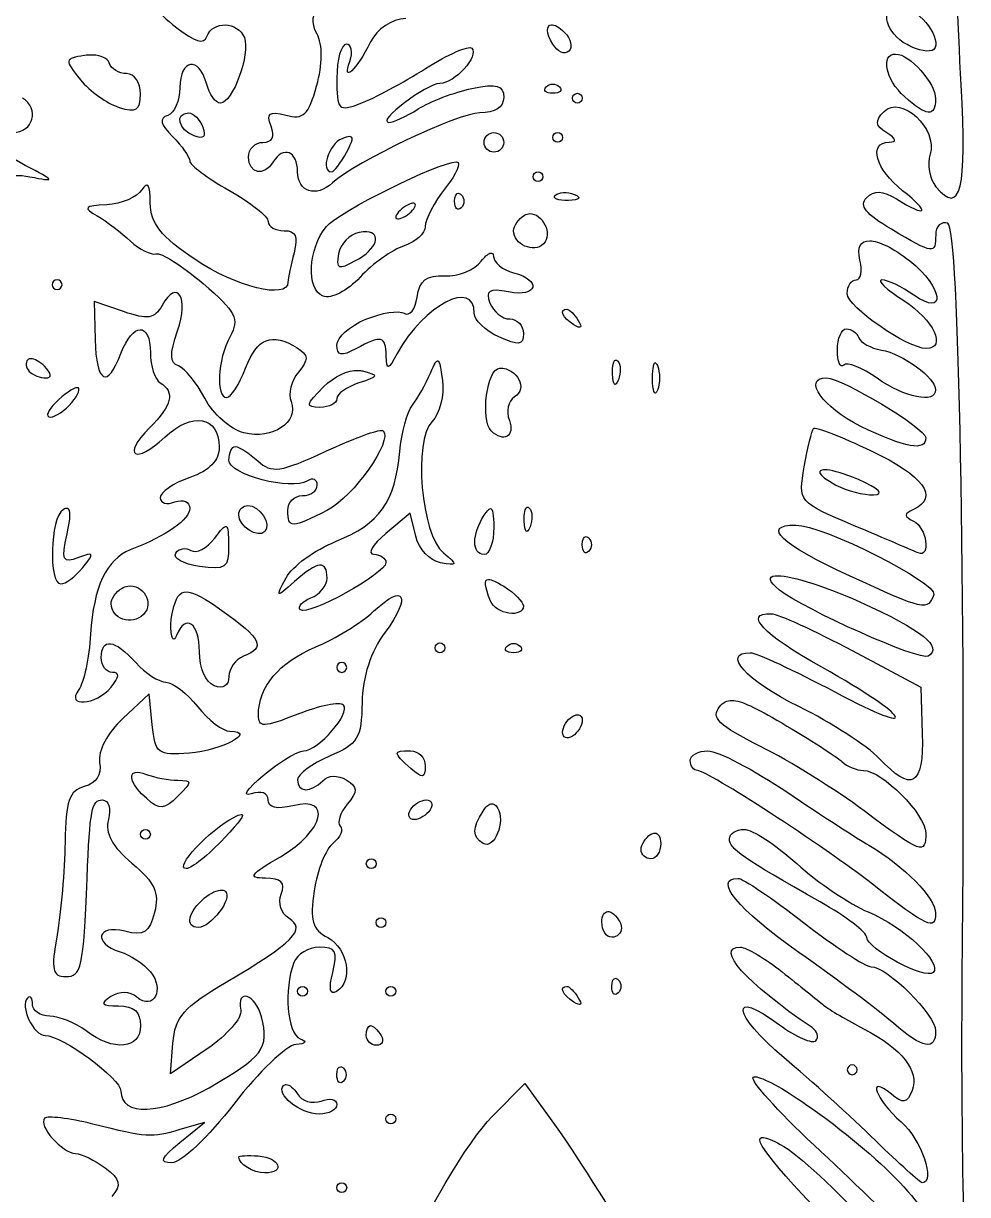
# Model space of a CAD drawing. Extents: x 3 to 91, y 4 to 114.
# Drawn here: x 75.3 to 89.7, y 19.33 to 37.19 of the extents above; entities that cross this region are included whole.
import ezdxf

# ---------------------------------------------------------------- set-up
doc = ezdxf.new("R2010")
doc.units = 0
doc.layers.add('Layer_1', color=7, linetype='CONTINUOUS')

msp = doc.modelspace()

# ---------------------------------------------------------------- linework, layer by layer
at = {"layer": 'Layer_1', "color": 7}
for points in [[(83.352533, 37.170658)], [(76.363813, 36.709706)], [(88.601827, 36.725208)], [(83.374755, 36.266839)], [(83.748892, 36.125763)], [(77.821606, 35.826556)], [(80.268484, 35.465337)], [(82.476619, 35.52735)], [(83.449685, 35.52735)], [(81.907143, 35.078796)], [(83.150479, 34.929452)], [(81.939185, 34.60234)], [(83.537019, 34.611643)], [(81.235866, 34.448344)], [(83.022323, 34.291248)], [(88.205984, 33.876805)], [(75.817594, 33.282524)], [(83.590245, 32.833457)], [(87.852, 32.534251)], [(75.414517, 32.07898)], [(81.624992, 32.045907)], [(84.328703, 32.057276)], [(84.941068, 32.016453)], [(80.410594, 31.901214)], [(82.565501, 31.935837)], [(76.12455, 31.637147)], [(87.546076, 31.786493)], [(87.350739, 31.015998)], [(87.555378, 30.382961)], [(78.726976, 29.840875)], [(82.422875, 29.793847)], [(82.982013, 29.812969)], [(78.396763, 29.51893)], [(87.078922, 29.541668)], [(83.884801, 29.36545)], [(86.765245, 28.768071)], [(76.897631, 28.612525)], [(82.394453, 28.713294)], [(77.801969, 28.522091)], [(86.704783, 28.189811)], [(81.653929, 27.745396)], [(82.776342, 27.736609)], [(80.15738, 27.446189)], [(86.10947, 26.868445)], [(83.769045, 26.648304)], [(81.204863, 26.0995)], [(85.739469, 26.0995)], [(77.007701, 25.770321)], [(81.446708, 25.351226)], [(82.430111, 25.289213)], [(77.164797, 24.902157)], [(84.929183, 24.845314)], [(86.292406, 24.902157)], [(80.606449, 24.453606)], [(86.200423, 24.154399)], [(78.332686, 23.975599)], [(84.214498, 23.647971)], [(80.755793, 23.55547)], [(86.234012, 23.106919)], [(79.558966, 22.50799)], [(80.905656, 22.50799)], [(83.590245, 22.50799)], [(84.33387, 22.630979)], [(80.597146, 21.909576)], [(80.143428, 21.283257)], [(87.939334, 21.310644)], [(86.462422, 21.130812)], [(79.311438, 21.011956)], [(80.905656, 20.561855)], [(86.589546, 20.204252)], [(78.67375, 19.926233)], [(80.15738, 19.514372)]]:
    msp.add_lwpolyline(points, close=True, dxfattribs=at)
for points in [[(76.363813, 36.709706), (76.363813, 36.709188)], [(80.538234, 34.012713), (80.538234, 34.013229), (80.538234, 34.013229)], [(82.415122, 33.686117), (82.415122, 33.686636), (82.415122, 33.686636)], [(76.829935, 32.7978), (76.381384, 32.953861), (76.39637, 32.369918)], [(80.410594, 31.901214), (80.410594, 31.900698)], [(80.75941, 30.986023), (80.75941, 30.986541), (80.75941, 30.986541)], [(78.536807, 30.739526), (78.536807, 30.739011)], [(75.976757, 29.794882), (75.976241, 29.794882), (75.976241, 29.794882)], [(81.28496, 29.37062), (81.201762, 29.722018), (80.829173, 29.411961)], [(87.939334, 27.628606), (88.986814, 27.072052), (89.008002, 26.360985)], [(77.269186, 26.495343), (77.223193, 26.967148), (76.820116, 26.593011)], [(81.204863, 26.0995), (81.205379, 26.0995)], [(77.007701, 25.770321), (77.007701, 25.769805)], [(78.62259, 25.129534), (78.62259, 25.13005), (78.62259, 25.13005)], [(86.234012, 23.106919), (86.234012, 23.105885)], [(83.590245, 22.50799), (83.590245, 22.507471)], [(78.102726, 21.553524), (77.544104, 21.17267), (77.582344, 21.644475)], [(82.451815, 20.524647), (82.949459, 21.024876), (83.401111, 20.402174)], [(77.688796, 20.126221), (78.062936, 20.43163), (77.688796, 20.323627)]]:
    msp.add_lwpolyline(points, dxfattribs=at)
for points in [[(89.601248, 36.257536), (89.551009, 37.132196), (89.50041, 38.57368), (89.48911, 39.460958)], [(77.499146, 37.540146), (77.272284, 37.453045), (77.289569, 37.401931), (77.640737, 37.1257)], [(79.780142, 37.030098), (79.682503, 37.2126), (79.702894, 37.344235), (79.846804, 37.463666)], [(88.774941, 36.867835), (88.449752, 37.041875), (88.369914, 37.408333), (88.594074, 37.450228)], [(88.708795, 37.447129), (88.991055, 37.391519), (89.321946, 36.935282), (89.181635, 36.794971)], [(78.102208, 36.991858), (78.183347, 37.235219), (78.576799, 37.223519), (78.6722, 36.974806)], [(81.136132, 37.265228), (80.914011, 37.255227), (80.700056, 37.113865), (80.597146, 36.909176)], [(83.374755, 36.874552), (83.266856, 37.049233), (83.275537, 37.16466), (83.352533, 37.170658)], [(83.352533, 37.170658), (83.398735, 37.174468), (83.469789, 37.139189), (83.55459, 37.054387)], [(77.640737, 37.1257), (77.916108, 36.909062), (78.060607, 36.86711), (78.102208, 36.991858)], [(78.6722, 36.974806), (78.766899, 36.728005), (78.493008, 35.976416), (78.308397, 35.976416)], [(79.77394, 36.237383), (79.865542, 36.569983), (79.868153, 36.865649), (79.780142, 37.030098)], [(83.55459, 37.054387), (83.650584, 36.958388), (83.679368, 36.829833), (83.618667, 36.769135)], [(80.227661, 36.874552), (80.14795, 36.874545), (80.08245, 36.640738), (80.08245, 36.354689)], [(80.597146, 36.909176), (80.379865, 36.477016), (80.154454, 36.267405), (80.278302, 36.612554)], [(80.278302, 36.612554), (80.330044, 36.756604), (80.307359, 36.874552), (80.227661, 36.874552)], [(81.436373, 36.505067), (81.777381, 36.720388), (82.093037, 36.859191), (82.138138, 36.814093)], [(82.138138, 36.814093), (82.256169, 36.696072), (81.87701, 36.276139), (81.652379, 36.276139)], [(83.618667, 36.769135), (83.557948, 36.708434), (83.448154, 36.755852), (83.374755, 36.874552)], [(89.181635, 36.794971), (89.129866, 36.743211), (88.946613, 36.776027), (88.774941, 36.867835)], [(76.235138, 36.70247), (75.9271, 36.652472), (75.924745, 36.637785), (76.173644, 36.332985)], [(76.363813, 36.709188), (76.322644, 36.711305), (76.279239, 36.709455), (76.235138, 36.70247)], [(76.610826, 36.590332), (76.588257, 36.658113), (76.487183, 36.703706), (76.363813, 36.709706)], [(78.094458, 36.275623), (77.984727, 36.695234), (77.688796, 36.649585), (77.688796, 36.213094)], [(88.736701, 36.075119), (88.447781, 36.336578), (88.367086, 36.725208), (88.601827, 36.725208)], [(88.601827, 36.725208), (88.815285, 36.725208), (89.211091, 36.280682), (89.211091, 36.041012)], [(76.877478, 36.426002), (76.760868, 36.426002), (76.640927, 36.49994), (76.610826, 36.590332)], [(80.449353, 35.973834), (80.651121, 36.050534), (81.095352, 36.289776), (81.436373, 36.505067)], [(76.173644, 36.332985), (76.316183, 36.158415), (76.580605, 35.968606), (76.761204, 35.911305)], [(77.089351, 36.11646), (77.089351, 36.286619), (76.994088, 36.426002), (76.877478, 36.426002)], [(78.308397, 35.976416), (78.233647, 35.976416), (78.137556, 36.110994), (78.094458, 36.275623)], [(80.08245, 36.354689), (80.08245, 35.864529), (80.103617, 35.842373), (80.449353, 35.973834)], [(81.652379, 36.276139), (81.447359, 36.276139), (80.679395, 35.690378), (80.873615, 35.682377)], [(82.140204, 36.198627), (82.526454, 36.279116), (82.626479, 36.250903), (82.626479, 36.063234)], [(83.275018, 36.226014), (83.302418, 36.253414), (83.338555, 36.266839), (83.374755, 36.266839)], [(83.374755, 36.266839), (83.410855, 36.266839), (83.44709, 36.253425), (83.47449, 36.226014)], [(89.216777, 34.699492), (89.590045, 34.249772), (89.692648, 34.665276), (89.601248, 36.257536)], [(76.761204, 35.911305), (77.026946, 35.827004), (77.089351, 35.86608), (77.089351, 36.11646)], [(77.688796, 36.213094), (77.688796, 36.014186), (77.605429, 35.823966), (77.503278, 35.789864)], [(79.306268, 35.791414), (79.574648, 35.721215), (79.651732, 35.795119), (79.77394, 36.237383)], [(81.322684, 35.887016), (81.504985, 36.002406), (81.872705, 36.142826), (82.140204, 36.198627)], [(83.374755, 36.126279), (83.265054, 36.126279), (83.22012, 36.171115), (83.275018, 36.226014)], [(83.47449, 36.226014), (83.52942, 36.171213), (83.484518, 36.126279), (83.374755, 36.126279)], [(83.673962, 36.051349), (83.673962, 36.092547), (83.707691, 36.125763), (83.748892, 36.125763)], [(83.748892, 36.125763), (83.789993, 36.125763), (83.823822, 36.092447), (83.823822, 36.051349)], [(88.424574, 35.847742), (88.684985, 36.108152), (89.2504, 35.58428), (89.127377, 35.196621)], [(89.211091, 36.041012), (89.211091, 35.760993), (89.072621, 35.77111), (88.736701, 36.075119)], [(75.143732, 35.527866), (75.454983, 35.527866), (75.55631, 35.889456), (75.29101, 36.053415)], [(82.626479, 36.063234), (82.626479, 35.912475), (82.494405, 35.827072), (82.261645, 35.827072)], [(83.748892, 35.976935), (83.707792, 35.976935), (83.673962, 36.010249), (83.673962, 36.051349)], [(83.823822, 36.051349), (83.823822, 36.010249), (83.790093, 35.976935), (83.748892, 35.976935)], [(77.503278, 35.789864), (77.36973, 35.745366), (77.390344, 35.654755), (77.577692, 35.467403)], [(77.904805, 35.47619), (77.668085, 35.56699), (77.606455, 35.826556), (77.821606, 35.826556)], [(77.821606, 35.826556), (77.895105, 35.826556), (77.992847, 35.729282), (78.038647, 35.610032)], [(79.079928, 35.626568), (79.004455, 35.823207), (79.05181, 35.857915), (79.306268, 35.791414)], [(82.261645, 35.827072), (81.933795, 35.827072), (80.37279, 35.085178), (80.015269, 34.759436)], [(80.873615, 35.682377), (80.938245, 35.679387), (81.140384, 35.771616), (81.322684, 35.887016)], [(88.4654, 35.524249), (88.28996, 35.635167), (88.281332, 35.704472), (88.424574, 35.847742)], [(78.038647, 35.610032), (78.094275, 35.465091), (78.049733, 35.42059), (77.904805, 35.47619)], [(78.955386, 35.378003), (79.098726, 35.378003), (79.142126, 35.464538), (79.079928, 35.626568)], [(75.3308, 35.027639), (74.779792, 35.317011), (74.700902, 35.527866), (75.143732, 35.527866)], [(77.577692, 35.467403), (77.721004, 35.324094), (77.838659, 35.156634), (77.838659, 35.095333)], [(78.73576, 35.153729), (78.73576, 35.277199), (78.834506, 35.378003), (78.955386, 35.378003)], [(80.160997, 35.433814), (79.958948, 35.356315), (79.824682, 34.929452), (80.00235, 34.929452)], [(80.268484, 35.465337), (80.243084, 35.462691), (80.207497, 35.451605), (80.160997, 35.433814)], [(80.230243, 35.225042), (80.327144, 35.406131), (80.344485, 35.473338), (80.268484, 35.465337)], [(82.327273, 35.377487), (82.327273, 35.459746), (82.394318, 35.52735), (82.476619, 35.52735)], [(82.476619, 35.228143), (82.394278, 35.228143), (82.327273, 35.295088), (82.327273, 35.377487)], [(82.476619, 35.52735), (82.558979, 35.52735), (82.626479, 35.459788), (82.626479, 35.377487)], [(82.626479, 35.377487), (82.626479, 35.295138), (82.558918, 35.228143), (82.476619, 35.228143)], [(83.374755, 35.452936), (83.374755, 35.494134), (83.408485, 35.52735), (83.449685, 35.52735)], [(83.449685, 35.378522), (83.408585, 35.378522), (83.374755, 35.411835), (83.374755, 35.452936)], [(83.449685, 35.52735), (83.490786, 35.52735), (83.524615, 35.494036), (83.524615, 35.452936)], [(83.524615, 35.452936), (83.524615, 35.411735), (83.490886, 35.378522), (83.449685, 35.378522)], [(88.708795, 34.641099), (88.296217, 34.965639), (88.181015, 35.377103), (88.501573, 35.381104)], [(88.501573, 35.381104), (88.626422, 35.383221), (88.6144, 35.430049), (88.4654, 35.524249)], [(79.484036, 34.928936), (79.484036, 35.244566), (79.266308, 35.331878), (79.1099, 35.078796)], [(80.00235, 34.929452), (80.040601, 34.929452), (80.143145, 35.062273), (80.230243, 35.225042)], [(89.127377, 35.196621), (89.078265, 35.04186), (89.118381, 34.818102), (89.216777, 34.699492)], [(75.403664, 34.854004), (75.801246, 34.77511), (75.798031, 34.782267), (75.3308, 35.027639)], [(77.838659, 35.095333), (77.838659, 35.034034), (78.107833, 34.832334), (78.437072, 34.647301)], [(79.1099, 35.078796), (78.970118, 34.852588), (78.73576, 34.899618), (78.73576, 35.153729)], [(79.922253, 34.093327), (80.111872, 34.321797), (81.636633, 35.078796), (81.907143, 35.078796)], [(81.907143, 35.078796), (81.985484, 35.078796), (81.910451, 34.901377), (81.739713, 34.684506)], [(74.381505, 34.33414), (74.879546, 34.827201), (75.064675, 34.921205), (75.403664, 34.854004)], [(80.015269, 34.759436), (79.764579, 34.531056), (79.484036, 34.620435), (79.484036, 34.928936)], [(83.075549, 34.854522), (83.075549, 34.895721), (83.109278, 34.929452), (83.150479, 34.929452)], [(83.150479, 34.779592), (83.109378, 34.779592), (83.075549, 34.813422), (83.075549, 34.854522)], [(83.150479, 34.929452), (83.191579, 34.929452), (83.224893, 34.895623), (83.224893, 34.854522)], [(83.224893, 34.854522), (83.224893, 34.813321), (83.19168, 34.779592), (83.150479, 34.779592)], [(77.107438, 34.652468), (77.037138, 34.541528), (76.79777, 34.440174), (76.57517, 34.427675)], [(77.237663, 34.452996), (77.235811, 34.732777), (77.196637, 34.793208), (77.107438, 34.652468)], [(78.437072, 34.647301), (78.766312, 34.462259), (79.035486, 34.247843), (79.035486, 34.170842)], [(81.739713, 34.684506), (81.569112, 34.467627), (81.429655, 34.202721), (81.429653, 34.095912)], [(88.158959, 34.534644), (88.276408, 34.652066), (88.403633, 34.646658), (88.615262, 34.51449)], [(81.878206, 34.479867), (81.878206, 34.562136), (81.903394, 34.607341), (81.939185, 34.60234)], [(81.977941, 34.380132), (81.92314, 34.325192), (81.878206, 34.370078), (81.878206, 34.479867)], [(81.939185, 34.60234), (81.95117, 34.600752), (81.964241, 34.593283), (81.977941, 34.579604)], [(81.977941, 34.579604), (82.032741, 34.524804), (82.032741, 34.435033), (81.977941, 34.380132)], [(83.611949, 34.492271), (83.45416, 34.485259), (83.365363, 34.521118), (83.415062, 34.570817)], [(83.415062, 34.570817), (83.439933, 34.595609), (83.485018, 34.609642), (83.537019, 34.611643)], [(83.537019, 34.611643), (83.58901, 34.613759), (83.648382, 34.604314), (83.702384, 34.582703)], [(83.702384, 34.582703), (83.821803, 34.534903), (83.786288, 34.499269), (83.611949, 34.492271)], [(88.537747, 34.051988), (88.147058, 34.282472), (88.041508, 34.417195), (88.158959, 34.534644)], [(88.615262, 34.51449), (89.082082, 34.222941), (89.140397, 34.301609), (88.708795, 34.641099)], [(76.57517, 34.427675), (76.22828, 34.408175), (76.20728, 34.383852), (76.429959, 34.255593)], [(77.920825, 33.592584), (77.398535, 33.945073), (77.239655, 34.145455), (77.237663, 34.452996)], [(81.12993, 34.404937), (81.047592, 34.354036), (80.980586, 34.278606), (80.980586, 34.237506)], [(81.235866, 34.448344), (81.208728, 34.445143), (81.171131, 34.430432), (81.12993, 34.404937)], [(81.12993, 34.255074), (81.212289, 34.305964), (81.279793, 34.381307), (81.279793, 34.422508)], [(81.279793, 34.422508), (81.279793, 34.443304), (81.262965, 34.451358), (81.235866, 34.448344)], [(82.942741, 34.265412), (82.968826, 34.281207), (82.995621, 34.290269), (83.022323, 34.291248)], [(83.022323, 34.291248), (83.209031, 34.300694), (83.386998, 33.983099), (83.232127, 33.828227)], [(76.429959, 34.255593), (76.57285, 34.173292), (76.801066, 34.000246), (76.936906, 33.871635)], [(79.035486, 34.170842), (79.035486, 34.093803), (79.144788, 34.0308), (79.277847, 34.0308)], [(80.980586, 34.237506), (80.980586, 34.196305), (81.047631, 34.204176), (81.12993, 34.255074)], [(82.776342, 34.0308), (82.776342, 34.103399), (82.85124, 34.208809), (82.942741, 34.265412)], [(89.399194, 34.14397), (89.296324, 34.178271), (89.212125, 34.0996), (89.212125, 33.969306)], [(89.617784, 22.658368), (89.673535, 28.554251), (89.568172, 34.087572), (89.399194, 34.14397)], [(79.277847, 34.0308), (79.455768, 34.0308), (79.495559, 33.941895), (79.42926, 33.694385)], [(79.871609, 33.032927), (79.613748, 33.131828), (79.643673, 33.757634), (79.922253, 34.093327)], [(80.420929, 34.002895), (80.277834, 33.975304), (80.137187, 33.829847), (80.108286, 33.679915)], [(80.368737, 33.574497), (80.699937, 33.751747), (80.768795, 34.000212), (80.538234, 34.012713)], [(80.538234, 34.013229), (80.505325, 34.014817), (80.466231, 34.011917), (80.420929, 34.002895)], [(81.429653, 34.095912), (81.429653, 33.989091), (81.284145, 33.855588), (81.106676, 33.79929)], [(83.232127, 33.828227), (83.088183, 33.684268), (82.776342, 33.823094), (82.776342, 34.0308)], [(89.212125, 33.969306), (89.212125, 33.666284), (89.186222, 33.669446), (88.537747, 34.051988)], [(76.936906, 33.871635), (77.072735, 33.742986), (77.246762, 33.656484), (77.323962, 33.678883)], [(81.106676, 33.79929), (80.929206, 33.742889), (80.628195, 33.528632), (80.437465, 33.322833)], [(88.057674, 33.581731), (88.005702, 33.780502), (88.067199, 33.878802), (88.205984, 33.876805)], [(88.205984, 33.876805), (88.344773, 33.874688), (88.560441, 33.772548), (88.816801, 33.57088)], [(77.323962, 33.678883), (77.401131, 33.701293), (77.72452, 33.496916), (78.04278, 33.224647)], [(79.337275, 33.245318), (79.332486, 32.977438), (78.547105, 33.169955), (77.920825, 33.592584)], [(79.42926, 33.694385), (79.37956, 33.509185), (79.338275, 33.307017), (79.337275, 33.245318)], [(80.108286, 33.679915), (80.063336, 33.446471), (80.100957, 33.431186), (80.368737, 33.574497)], [(82.284381, 33.566229), (82.334731, 33.632319), (82.381123, 33.673316), (82.415122, 33.686117)], [(82.415122, 33.686636), (82.449224, 33.699441), (82.471484, 33.683619), (82.472484, 33.637026)], [(82.472484, 33.637026), (82.474865, 33.543726), (82.611732, 33.432495), (82.776342, 33.389495)], [(88.000312, 33.282524), (88.074912, 33.282524), (88.100674, 33.417112), (88.057674, 33.581731)], [(81.727827, 33.341436), (81.933208, 33.33244), (82.183731, 33.434048), (82.284381, 33.566229)], [(88.816801, 33.57088), (89.327121, 33.169439), (89.383472, 32.695964), (88.878811, 33.049463)], [(75.817594, 33.282524), (75.776494, 33.282524), (75.742661, 33.248695), (75.742661, 33.207594)], [(75.892524, 33.207594), (75.892524, 33.248795), (75.858792, 33.282524), (75.817594, 33.282524)], [(77.655207, 32.501694), (77.832468, 33.010204), (77.651318, 33.307062), (77.418014, 32.890301)], [(78.04278, 33.224647), (78.547142, 32.793156), (78.600312, 32.689641), (78.454641, 32.417461)], [(80.437465, 33.322833), (80.241523, 33.111423), (79.995439, 32.985426), (79.871609, 33.032927)], [(82.177929, 32.770929), (82.177929, 33.300357), (81.411587, 32.901821), (81.004356, 32.16063)], [(81.306664, 33.018457), (81.342745, 33.272639), (81.447816, 33.353335), (81.727827, 33.341436)], [(82.776342, 33.389495), (83.212693, 33.275394), (83.143393, 33.012107), (82.699343, 33.097006)], [(87.864404, 33.072718), (87.864404, 33.188018), (87.925713, 33.282524), (88.000312, 33.282524)], [(88.392536, 33.279942), (88.307967, 33.278884), (88.457317, 33.137067), (88.724816, 32.965749)], [(88.878811, 33.049463), (88.695881, 33.177575), (88.477137, 33.280942), (88.392536, 33.279942)], [(75.742661, 33.207594), (75.742661, 33.166494), (75.776393, 33.132664), (75.817594, 33.132664)], [(75.817594, 33.132664), (75.858694, 33.132664), (75.892524, 33.166494), (75.892524, 33.207594)], [(82.699343, 33.097006), (82.399155, 33.154405), (82.341957, 33.12029), (82.416157, 32.92699)], [(89.070015, 32.235044), (88.779725, 32.235044), (87.864404, 32.870989), (87.864404, 33.072718)], [(77.418014, 32.890301), (77.303042, 32.684841), (77.200206, 32.668738), (76.829935, 32.7978)], [(81.110293, 32.770929), (81.191694, 32.720629), (81.280163, 32.832084), (81.306664, 33.018457)], [(82.416157, 32.92699), (82.467317, 32.79372), (82.60277, 32.684629), (82.71743, 32.684629)], [(88.724816, 32.965749), (89.179486, 32.674567), (89.387166, 32.235044), (89.070015, 32.235044)], [(80.522216, 32.679978), (80.764175, 32.779877), (81.028894, 32.821228), (81.110293, 32.770929)], [(82.552065, 32.412294), (82.346296, 32.506094), (82.177929, 32.667537), (82.177929, 32.770929)], [(82.71743, 32.684629), (82.832111, 32.684629), (82.926202, 32.585133), (82.926205, 32.463454)], [(83.697216, 32.594711), (83.524645, 32.701333), (83.465415, 32.833457), (83.590245, 32.833457)], [(83.590245, 32.833457), (83.626565, 32.833457), (83.704662, 32.755858), (83.763362, 32.660857)], [(76.791179, 32.160111), (76.973072, 32.638232), (77.23973, 32.643579), (77.23973, 32.168898)], [(80.08245, 32.286204), (80.08245, 32.402573), (80.280247, 32.579756), (80.522216, 32.679978)], [(83.763362, 32.660857), (83.829561, 32.553759), (83.804235, 32.528613), (83.697216, 32.594711)], [(87.714541, 32.210239), (87.714541, 32.388579), (87.776501, 32.534251), (87.852, 32.534251)], [(87.852, 32.534251), (87.927451, 32.534251), (88.011668, 32.473037), (88.039069, 32.398342)], [(76.39637, 32.369918), (76.413859, 31.702718), (76.583126, 31.612903), (76.791179, 32.160111)], [(77.667092, 31.967876), (77.533073, 32.012477), (77.530303, 32.143464), (77.655207, 32.501694)], [(78.454641, 32.417461), (78.262593, 32.058562), (78.231824, 31.486768), (78.404515, 31.486768)], [(78.690802, 31.935837), (78.864062, 32.394858), (79.094231, 32.485446), (79.475252, 32.244344)], [(80.835375, 32.123422), (80.829977, 32.427182), (80.766768, 32.441742), (80.371838, 32.230393)], [(82.926205, 32.463454), (82.926205, 32.281703), (82.859305, 32.272303), (82.552065, 32.412294)], [(88.039069, 32.398342), (88.066519, 32.323542), (88.222025, 32.239373), (88.384784, 32.211271)], [(77.23973, 32.168898), (77.23973, 31.967976), (77.307291, 31.761945), (77.38959, 31.711045)], [(79.475252, 32.244344), (79.652552, 32.132174), (79.656127, 32.067383), (79.495922, 31.874343)], [(80.371838, 32.230393), (80.149048, 32.111153), (80.08245, 32.123453), (80.08245, 32.286204)], [(81.004356, 32.16063), (80.861277, 31.90028), (80.839375, 31.895602), (80.835375, 32.123422)], [(87.810143, 31.981311), (87.757742, 31.928913), (87.714541, 32.031939), (87.714541, 32.210239)], [(88.384784, 32.211271), (88.710396, 32.155071), (89.211091, 31.786401), (89.211091, 31.603042)], [(75.370591, 32.062962), (75.327993, 32.020462), (75.338442, 31.940605), (75.393329, 31.885712)], [(75.414517, 32.07898), (75.396314, 32.078781), (75.381193, 32.073545), (75.370591, 32.062962)], [(75.625356, 31.963224), (75.552312, 32.036286), (75.469217, 32.079771), (75.414517, 32.07898)], [(78.069135, 31.475399), (77.945905, 31.713691), (77.764792, 31.935276), (77.667092, 31.967876)], [(81.509753, 31.860905), (81.567093, 31.996517), (81.599991, 32.061409), (81.624992, 32.045907)], [(81.624992, 32.045907), (81.649995, 32.030455), (81.666669, 31.934435), (81.69217, 31.747735)], [(84.284261, 31.848504), (84.279366, 31.966772), (84.298098, 32.045975), (84.328703, 32.057276)], [(84.328703, 32.057276), (84.338889, 32.061086), (84.350399, 32.057281), (84.362808, 32.044875)], [(84.362808, 32.044875), (84.41251, 31.995173), (84.417899, 31.866101), (84.374693, 31.758069)], [(84.895075, 31.785975), (84.895075, 31.940356), (84.913966, 32.026552), (84.941068, 32.016453)], [(84.941068, 32.016453), (84.950169, 32.013146), (84.960118, 31.998753), (84.970524, 31.973043)], [(84.970524, 31.973043), (85.012024, 31.870165), (85.012024, 31.701798), (84.970524, 31.598906)], [(88.319672, 31.781842), (88.091903, 31.94401), (87.862544, 32.033712), (87.810143, 31.981311)], [(75.393329, 31.885712), (75.44823, 31.830811), (75.562478, 31.785975), (75.647578, 31.785975)], [(75.647578, 31.785975), (75.741378, 31.785975), (75.73274, 31.855846), (75.625356, 31.963224)], [(78.404515, 31.486768), (78.468785, 31.486768), (78.597603, 31.688907), (78.690802, 31.935837)], [(79.495922, 31.874343), (79.389302, 31.745652), (79.338801, 31.543246), (79.384302, 31.424758)], [(79.880911, 31.651617), (80.041312, 31.812018), (80.250984, 31.908215), (80.410594, 31.901214)], [(80.410594, 31.900698), (80.433401, 31.89964), (80.454689, 31.896912), (80.475189, 31.891911)], [(80.475189, 31.891911), (80.728491, 31.825511), (80.723379, 31.80761), (80.419381, 31.71001)], [(81.235351, 31.371531), (81.316411, 31.476161), (81.440151, 31.696292), (81.509753, 31.860905)], [(82.437345, 30.977239), (82.266384, 31.148199), (82.371683, 31.935837), (82.565501, 31.935837)], [(82.565501, 31.935837), (82.838802, 31.935837), (82.998034, 31.623944), (82.790294, 31.495555)], [(84.374693, 31.758069), (84.326994, 31.638649), (84.291259, 31.674204), (84.284261, 31.848504)], [(76.12455, 31.637147), (76.067411, 31.637147), (75.91935, 31.535814), (75.79589, 31.412354)], [(76.041868, 31.412354), (76.14437, 31.535814), (76.18165, 31.637147), (76.12455, 31.637147)], [(77.38959, 31.711045), (77.618002, 31.569874), (77.570146, 31.367592), (77.227326, 31.024782)], [(79.824584, 31.337424), (79.598524, 31.337424), (79.605612, 31.376336), (79.880911, 31.651617)], [(80.419381, 31.71001), (80.234188, 31.650511), (80.08245, 31.542415), (80.08245, 31.469716)], [(81.69217, 31.747735), (81.7233, 31.519944), (81.653014, 31.24043), (81.535073, 31.12245)], [(84.970524, 31.598906), (84.929024, 31.496018), (84.895075, 31.5802), (84.895075, 31.785975)], [(88.061291, 31.051653), (87.49708, 31.324782), (87.173286, 31.786491), (87.546076, 31.786493)], [(87.546076, 31.786493), (87.780216, 31.786493), (89.061747, 31.016664), (89.061747, 30.875954)], [(89.211091, 31.603042), (89.211091, 31.38884), (88.738122, 31.483871), (88.319672, 31.781842)], [(78.666516, 30.948301), (78.461165, 30.9998), (78.192364, 31.237099), (78.069135, 31.475399)], [(80.08245, 31.469716), (80.08245, 31.397027), (79.966335, 31.337424), (79.824584, 31.337424)], [(82.790294, 31.495555), (82.694694, 31.436455), (82.659462, 31.275422), (82.712263, 31.137952)], [(75.79589, 31.412354), (75.672388, 31.288884), (75.635624, 31.18808), (75.713724, 31.18808)], [(75.713724, 31.18808), (75.791834, 31.18808), (75.939408, 31.288884), (76.041868, 31.412354)], [(77.457286, 30.881121), (77.875925, 31.274432), (78.287726, 31.201875), (78.287726, 30.734878)], [(79.384302, 31.424758), (79.505261, 31.109528), (79.098986, 30.839761), (78.666516, 30.948301)], [(81.04208, 30.664596), (81.067533, 30.948616), (81.154351, 31.266899), (81.235351, 31.371531)], [(81.535073, 31.12245), (81.244995, 30.832361), (81.368486, 29.39258), (81.707156, 29.116371)], [(82.712263, 31.137952), (82.804343, 30.897933), (82.622794, 30.79179), (82.437345, 30.977239)], [(77.227326, 31.024782), (76.793986, 30.591442), (77.007177, 30.458272), (77.457286, 30.881121)], [(79.922769, 30.672865), (80.308729, 30.851694), (80.655162, 30.980025), (80.75941, 30.986023)], [(80.788866, 30.980856), (80.939507, 30.830207), (80.340405, 29.97727), (79.937755, 29.769045)], [(80.75941, 30.986541), (80.774306, 30.986541), (80.784863, 30.984957), (80.788866, 30.980856)], [(87.209147, 30.430504), (87.26203, 30.723678), (87.325739, 30.986997), (87.350739, 31.015998)], [(87.350739, 31.015998), (87.375716, 31.044996), (87.771289, 30.891583), (88.229238, 30.674931)], [(89.061747, 30.875954), (89.061747, 30.660564), (88.759791, 30.713513), (88.061291, 31.051653)], [(78.287726, 30.734878), (78.287728, 30.522986), (78.143758, 30.373047), (77.838659, 30.266687)], [(78.436554, 30.531789), (78.436554, 30.646129), (78.481506, 30.739526), (78.536807, 30.739526)], [(78.536807, 30.739011), (78.592068, 30.739011), (78.745976, 30.64075), (78.878905, 30.52042)], [(78.878905, 30.52042), (79.092376, 30.327229), (79.21441, 30.344686), (79.922769, 30.672865)], [(80.070565, 29.294655), (80.733163, 29.559773), (80.973281, 29.897858), (81.04208, 30.664596)], [(88.229238, 30.674931), (89.029748, 30.296233), (89.269717, 29.963213), (88.874678, 29.778861)], [(79.635965, 30.217078), (79.384124, 30.061439), (78.436556, 30.310198), (78.436554, 30.531789)], [(87.970856, 29.532365), (87.115657, 29.896167), (87.113246, 29.899054), (87.209147, 30.430504)], [(87.555378, 30.382961), (87.383159, 30.400026), (87.39039, 30.314042), (87.692322, 30.152482)], [(88.033901, 30.235165), (87.826301, 30.325766), (87.658719, 30.372761), (87.555378, 30.382961)], [(77.838659, 30.266687), (77.591729, 30.180589), (77.38959, 30.042312), (77.38959, 29.959212)], [(79.783243, 30.1499), (79.783243, 30.237099), (79.716864, 30.267079), (79.635965, 30.217078)], [(88.26593, 30.003138), (88.437259, 30.011129), (88.351552, 30.096547), (88.033901, 30.235165)], [(79.558966, 29.991253), (79.682426, 29.991253), (79.783243, 30.062699), (79.783243, 30.1499)], [(87.692322, 30.152482), (87.85858, 30.063442), (88.11647, 29.996137), (88.26593, 30.003138)], [(77.38959, 29.959212), (77.38959, 29.87612), (77.490406, 29.846701), (77.613866, 29.894101)], [(77.613866, 29.894101), (77.738517, 29.94189), (77.838659, 29.898122), (77.838659, 29.795917)], [(78.5859, 29.700315), (78.5859, 29.777673), (78.649578, 29.840875), (78.726976, 29.840875)], [(78.726976, 29.840875), (78.903556, 29.840875), (79.092559, 29.549132), (78.985358, 29.441933)], [(79.334174, 29.766976), (79.334174, 29.890436), (79.435507, 29.991253), (79.558966, 29.991253)], [(75.90751, 29.776279), (75.712232, 29.655589), (75.681778, 28.644048), (75.873403, 28.644048)], [(75.976241, 29.794882), (75.959334, 29.800385), (75.93631, 29.794086), (75.90751, 29.776279)], [(75.970555, 29.410927), (76.024456, 29.654695), (76.027366, 29.778383), (75.976757, 29.794882)], [(77.838659, 29.795917), (77.838659, 29.625025), (77.491028, 29.382674), (76.933286, 29.163914)], [(78.985358, 29.441933), (78.878159, 29.334732), (78.5859, 29.523763), (78.5859, 29.700315)], [(79.937755, 29.769045), (79.392374, 29.486563), (79.334174, 29.486746), (79.334174, 29.766976)], [(82.327273, 29.092598), (82.138043, 29.092598), (82.138043, 29.398719), (82.327273, 29.69153)], [(82.327273, 29.69153), (82.369675, 29.757139), (82.400475, 29.792855), (82.422875, 29.793847)], [(82.422875, 29.793847), (82.460176, 29.796229), (82.47355, 29.704887), (82.47455, 29.504462)], [(82.937571, 29.604197), (82.932676, 29.722466), (82.951409, 29.801669), (82.982013, 29.812969)], [(82.982013, 29.812969), (82.9922, 29.816779), (83.003709, 29.812974), (83.016121, 29.800568)], [(83.016121, 29.800568), (83.06582, 29.750866), (83.071212, 29.621792), (83.028006, 29.513762)], [(88.874678, 29.778861), (88.725038, 29.709062), (88.725038, 29.673997), (88.874678, 29.604197)], [(78.216931, 29.339613), (78.315671, 29.469923), (78.368365, 29.533331), (78.396763, 29.51893)], [(78.396763, 29.51893), (78.425364, 29.504536), (78.429386, 29.412533), (78.431386, 29.231092)], [(82.47455, 29.504462), (82.475873, 29.278111), (82.409574, 29.092598), (82.327273, 29.092598)], [(83.028006, 29.513762), (82.980307, 29.394343), (82.944572, 29.429897), (82.937571, 29.604197)], [(87.897477, 28.767555), (86.849147, 29.250764), (86.541622, 29.541917), (87.078922, 29.541668)], [(87.078922, 29.541668), (87.493741, 29.541517), (89.242169, 28.661865), (89.182669, 28.483334)], [(88.944957, 29.117922), (88.880877, 29.14542), (88.442616, 29.331687), (87.970856, 29.532365)], [(88.874678, 29.604197), (89.073618, 29.511397), (89.142699, 29.033221), (88.944957, 29.117922)], [(76.141606, 29.04609), (75.901255, 28.955891), (75.880356, 29.000375), (75.970555, 29.410927)], [(77.858296, 29.155127), (77.940386, 29.104428), (78.101559, 29.187282), (78.216931, 29.339613)], [(79.308337, 28.737583), (79.400227, 28.912872), (79.743064, 29.163605), (80.070565, 29.294655)], [(80.829173, 29.411961), (80.624253, 29.241511), (80.540766, 29.10025), (80.643655, 29.09725)], [(81.660647, 28.967543), (81.499638, 28.995944), (81.330561, 29.177278), (81.28496, 29.37062)], [(83.823822, 29.242461), (83.823822, 29.324741), (83.849011, 29.370451), (83.884801, 29.36545)], [(83.884801, 29.36545), (83.896813, 29.363598), (83.909857, 29.355901), (83.92356, 29.342196)], [(83.92356, 29.342196), (83.978357, 29.287297), (83.978357, 29.197625), (83.92356, 29.142726)], [(76.210334, 28.89623), (76.391134, 29.118488), (76.382546, 29.13649), (76.141606, 29.04609)], [(76.933286, 29.163914), (76.571448, 29.021984), (76.371674, 28.597841), (76.328674, 27.88027)], [(77.989037, 28.911216), (77.742946, 28.947316), (77.579235, 29.037319), (77.625235, 29.11172)], [(77.625235, 29.11172), (77.671204, 29.186121), (77.776196, 29.205827), (77.858296, 29.155127)], [(78.431386, 29.231092), (78.435593, 28.887314), (78.387968, 28.852717), (77.989037, 28.911216)], [(81.707156, 29.116371), (81.930596, 28.934139), (81.926678, 28.920643), (81.660647, 28.967543)], [(83.92356, 29.142726), (83.868658, 29.087786), (83.823822, 29.132672), (83.823822, 29.242461)], [(79.933106, 28.733966), (79.933103, 29.011784), (79.793205, 28.996909), (79.436493, 28.680737)], [(80.830723, 28.970125), (80.830723, 28.802986), (79.635124, 28.143109), (79.527444, 28.25079)], [(80.643655, 29.09725), (80.746525, 29.09426), (80.830723, 29.037327), (80.830723, 28.970125)], [(75.873403, 28.644048), (75.945645, 28.644048), (76.097365, 28.757358), (76.210334, 28.89623)], [(86.830875, 28.552065), (86.660163, 28.687074), (86.654874, 28.756972), (86.765245, 28.768071)], [(86.765245, 28.768071), (86.949186, 28.786592), (87.455006, 28.642825), (88.054055, 28.371196)], [(89.182669, 28.483334), (89.09773, 28.228514), (89.039477, 28.241175), (87.897477, 28.767555)], [(76.6408, 28.344325), (76.6408, 28.416924), (76.713563, 28.521569), (76.803064, 28.57687)], [(76.803064, 28.57687), (76.834263, 28.596158), (76.866331, 28.607525), (76.897631, 28.612525)], [(76.897631, 28.612525), (77.116741, 28.646635), (77.312892, 28.358576), (77.132243, 28.177926)], [(79.436493, 28.680737), (79.150844, 28.427507), (79.146828, 28.429473), (79.308337, 28.737583)], [(79.687125, 28.43114), (79.822364, 28.483041), (79.933103, 28.619304), (79.933106, 28.733966)], [(80.642104, 28.227535), (81.113785, 28.670657), (81.227262, 28.462353), (80.816772, 27.907143)], [(82.426491, 28.382049), (82.336091, 28.606249), (82.320653, 28.711294), (82.394453, 28.713294)], [(82.394453, 28.713294), (82.438752, 28.714617), (82.515, 28.678507), (82.626479, 28.608908)], [(82.626479, 28.608908), (82.791101, 28.506099), (82.925686, 28.371167), (82.925686, 28.308667)], [(77.552372, 27.96967), (77.546974, 28.134291), (77.595758, 28.351876), (77.659859, 28.452847)], [(77.659859, 28.452847), (77.692127, 28.503647), (77.736868, 28.527091), (77.801969, 28.522091)], [(77.801969, 28.522091), (77.910469, 28.513386), (78.074858, 28.423996), (78.330617, 28.242005)], [(79.527444, 28.25079), (79.479904, 28.29829), (79.551891, 28.379242), (79.687125, 28.43114)], [(89.09637, 27.542823), (88.973479, 27.466924), (87.209285, 28.252734), (86.830875, 28.552065)], [(77.132243, 28.177926), (76.959562, 28.005238), (76.6408, 28.113174), (76.6408, 28.344325)], [(78.330617, 28.242005), (78.936619, 27.810835), (79.001892, 27.67267), (78.66083, 27.541791)], [(79.75017, 27.678215), (80.05474, 27.805475), (80.456105, 28.052797), (80.642104, 28.227535)], [(82.925686, 28.308667), (82.925686, 28.119797), (82.507491, 28.18126), (82.426491, 28.382049)], [(88.054055, 28.371196), (89.012275, 27.936726), (89.327888, 27.685915), (89.09637, 27.542823)], [(77.987487, 27.611554), (77.987487, 28.050632), (77.775667, 28.199603), (77.637636, 27.857534)], [(87.476313, 27.373841), (86.579592, 27.875311), (86.271829, 28.200812), (86.704783, 28.189811)], [(86.704783, 28.189811), (86.807674, 28.187697), (87.363164, 27.934665), (87.939334, 27.628606)], [(76.328674, 27.88027), (76.306952, 27.517801), (76.225706, 27.137209), (76.147805, 27.034328)], [(77.637636, 27.857534), (77.596136, 27.754643), (77.557372, 27.80503), (77.552372, 27.96967)], [(80.816772, 27.907143), (80.599581, 27.613363), (80.472922, 27.225333), (80.466921, 26.835372)], [(76.491453, 27.520603), (76.491453, 27.830322), (76.693582, 27.801321), (77.015453, 27.44567)], [(81.578999, 27.670463), (81.578999, 27.711563), (81.612728, 27.745396), (81.653929, 27.745396)], [(81.653929, 27.745396), (81.69503, 27.745396), (81.728343, 27.711563), (81.728343, 27.670463)], [(82.776342, 27.595533), (82.666641, 27.595533), (82.621706, 27.640369), (82.676607, 27.695268)], [(82.676607, 27.695268), (82.704005, 27.722668), (82.740142, 27.736609), (82.776342, 27.736609)], [(82.776342, 27.736609), (82.812442, 27.736609), (82.848676, 27.722665), (82.876077, 27.695268)], [(82.876077, 27.695268), (82.930957, 27.64047), (82.886104, 27.595533), (82.776342, 27.595533)], [(76.659919, 27.296326), (76.567558, 27.296326), (76.491453, 27.397143), (76.491453, 27.520603)], [(78.211764, 27.092722), (78.083782, 27.141823), (77.987487, 27.364763), (77.987487, 27.611554)], [(78.66083, 27.541791), (78.53736, 27.494391), (78.436554, 27.354675), (78.436554, 27.231215)], [(78.886139, 26.645203), (78.886139, 27.072613), (79.20084, 27.448695), (79.75017, 27.678215)], [(81.653929, 27.595533), (81.612829, 27.595533), (81.578999, 27.629365), (81.578999, 27.670463)], [(81.728343, 27.670463), (81.728343, 27.629365), (81.69513, 27.595533), (81.653929, 27.595533)], [(87.126981, 26.773877), (86.31793, 27.174949), (85.937933, 27.595533), (86.385423, 27.595533)], [(86.385423, 27.595533), (86.477453, 27.595533), (87.05857, 27.32642), (87.676301, 26.99712)], [(77.015453, 27.44567), (77.164434, 27.281068), (77.372193, 27.146466), (77.476923, 27.146466)], [(80.15738, 27.446189), (80.116279, 27.446189), (80.08245, 27.412351), (80.08245, 27.371259)], [(80.08245, 27.371259), (80.08245, 27.330159), (80.116179, 27.296326), (80.15738, 27.296326)], [(80.23231, 27.371259), (80.23231, 27.412351), (80.198581, 27.446189), (80.15738, 27.446189)], [(80.15738, 27.296326), (80.19848, 27.296326), (80.23231, 27.330159), (80.23231, 27.371259)], [(87.676301, 26.99712), (89.020411, 26.28058), (88.846953, 26.60733), (87.476313, 27.373841)], [(76.641316, 27.071534), (76.770036, 27.226625), (76.775973, 27.296326), (76.659919, 27.296326)], [(77.476923, 27.146466), (77.581664, 27.146466), (77.799789, 26.978099), (77.961648, 26.772327)], [(78.436554, 27.231215), (78.436554, 27.093253), (78.349813, 27.039723), (78.211764, 27.092722)], [(76.147805, 27.034328), (75.938136, 26.757346), (76.410097, 26.792943), (76.641316, 27.071534)], [(80.183735, 26.79765), (80.130226, 26.851149), (79.816734, 26.787649), (79.486621, 26.658122)], [(79.573952, 26.098468), (79.799544, 26.099526), (80.303676, 26.67772), (80.183735, 26.79765)], [(80.466921, 26.835372), (80.458613, 26.290873), (80.404466, 26.201483), (79.971346, 26.019402)], [(85.917753, 26.771811), (85.971183, 26.83611), (86.026677, 26.870445), (86.10947, 26.868445)], [(86.10947, 26.868445), (86.24754, 26.865085), (86.461125, 26.760378), (86.864464, 26.524799)], [(77.961648, 26.772327), (78.123509, 26.566547), (78.343516, 26.39819), (78.451024, 26.39819)], [(79.486621, 26.658122), (78.961741, 26.452004), (78.886139, 26.450845), (78.886139, 26.645203)], [(83.524615, 26.381654), (83.524615, 26.463955), (83.591661, 26.572601), (83.673962, 26.623499)], [(83.673962, 26.623499), (83.694573, 26.636199), (83.714457, 26.644798), (83.732356, 26.647788)], [(83.732356, 26.647788), (83.74577, 26.650433), (83.757941, 26.650579), (83.769045, 26.648304)], [(83.769045, 26.648304), (83.802322, 26.641398), (83.823822, 26.612931), (83.823822, 26.566656)], [(86.543554, 26.166164), (85.901344, 26.487553), (85.779823, 26.60561), (85.917753, 26.771811)], [(88.347578, 25.98788), (88.173038, 26.17366), (87.623911, 26.527529), (87.126981, 26.773877)], [(76.820116, 26.593011), (76.582425, 26.372481), (76.436915, 26.097505), (76.465617, 25.923284)], [(77.835042, 26.065395), (77.350492, 26.026795), (77.311783, 26.05632), (77.269186, 26.495343)], [(83.823822, 26.566656), (83.823822, 26.484355), (83.756261, 26.375193), (83.673962, 26.324292)], [(86.864464, 26.524799), (87.291004, 26.275667), (87.704037, 26.010904), (87.782237, 25.936204)], [(78.451024, 26.39819), (78.875873, 26.39819), (78.333393, 26.105095), (77.835042, 26.065395)], [(83.673962, 26.324292), (83.591621, 26.273434), (83.524615, 26.299368), (83.524615, 26.381654)], [(89.008002, 26.360985), (89.031894, 25.557953), (88.848717, 25.454429), (88.347578, 25.98788)], [(78.961072, 25.724847), (79.207991, 25.930116), (79.483854, 26.097936), (79.573952, 26.098468)], [(81.211062, 25.831818), (80.932612, 26.077097), (80.931643, 26.0995), (81.204863, 26.0995)], [(81.205379, 26.0995), (81.328838, 26.0995), (81.429655, 25.996251), (81.429653, 25.86954)], [(85.469718, 25.950155), (85.469718, 26.032496), (85.591207, 26.0995), (85.739469, 26.0995)], [(85.739469, 26.0995), (85.887718, 26.0995), (86.435172, 25.813691), (86.955931, 25.46388)], [(88.119684, 25.185346), (87.691094, 25.505515), (86.981952, 25.946742), (86.543554, 26.166164)], [(76.465617, 25.923284), (76.496867, 25.733475), (76.412991, 25.601297), (76.231521, 25.553796)], [(79.971346, 26.019402), (79.703844, 25.906952), (79.484552, 25.744484), (79.484552, 25.658185)], [(85.581854, 25.799261), (85.520116, 25.79979), (85.469718, 25.867857), (85.469718, 25.950155)], [(87.782237, 25.936204), (87.860438, 25.861494), (88.008131, 25.800293), (88.1109, 25.800295)], [(77.183402, 25.370348), (76.955601, 25.571931), (76.896192, 25.745122), (77.007701, 25.770321)], [(77.007701, 25.769805), (77.044872, 25.778192), (77.101485, 25.769765), (77.176685, 25.740867)], [(77.176685, 25.740867), (77.306883, 25.690967), (77.52341, 25.650949), (77.657792, 25.650949)], [(78.774003, 25.442177), (78.629961, 25.392276), (78.714152, 25.519586), (78.961072, 25.724847)], [(79.867476, 25.644231), (79.952354, 25.72913), (80.09815, 25.734221), (80.22456, 25.656116)], [(81.429653, 25.86954), (81.429653, 25.679219), (81.391844, 25.672377), (81.211062, 25.831818)], [(88.247325, 24.067066), (87.512945, 24.641278), (85.732936, 25.798261), (85.581854, 25.799261)], [(88.1109, 25.800295), (88.390549, 25.800295), (89.061747, 25.128137), (89.061747, 24.847899)], [(76.231521, 25.553796), (76.002242, 25.493797), (75.947034, 25.333676), (75.939033, 24.704238)], [(77.657792, 25.650949), (77.883201, 25.650949), (77.883138, 25.631766), (77.658824, 25.407553)], [(79.484552, 25.658185), (79.484552, 25.462224), (79.678124, 25.454911), (79.867476, 25.644231)], [(80.22456, 25.656116), (80.403, 25.545838), (80.405585, 25.484624), (80.239546, 25.284564)], [(77.658824, 25.407553), (77.451605, 25.200353), (77.381491, 25.195016), (77.183402, 25.370348)], [(79.036002, 25.35071), (79.036002, 25.45871), (78.929502, 25.496078), (78.774003, 25.442177)], [(79.22307, 24.485644), (79.886949, 24.870436), (80.018108, 25.415448), (79.410138, 25.262858)], [(86.955931, 25.46388), (87.476691, 25.114062), (88.032941, 24.752196), (88.192032, 24.659796)], [(76.273897, 24.153367), (76.316736, 25.205687), (76.345044, 25.35071), (76.509024, 25.35071)], [(76.509024, 25.35071), (76.602425, 25.35071), (76.641925, 25.218765), (76.598424, 25.052535)], [(79.410138, 25.262858), (79.164769, 25.201316), (79.036002, 25.231399), (79.036002, 25.35071)], [(80.239546, 25.284564), (80.130646, 25.152834), (80.083043, 25.002849), (80.134642, 24.95125)], [(81.261706, 25.052019), (81.179306, 25.052019), (81.154063, 25.11948), (81.204863, 25.201882)], [(81.204863, 25.201882), (81.255721, 25.28422), (81.364406, 25.351226), (81.446708, 25.351226)], [(81.504069, 25.201882), (81.453208, 25.11961), (81.344004, 25.052019), (81.261706, 25.052019)], [(81.446708, 25.351226), (81.529107, 25.351226), (81.554962, 25.284181), (81.504069, 25.201882)], [(82.310736, 25.180176), (82.351106, 25.243816), (82.39191, 25.280215), (82.430111, 25.289213)], [(82.533463, 25.231335), (82.660293, 25.026138), (82.479951, 24.58377), (82.311771, 24.687701)], [(82.430111, 25.289213), (82.468354, 25.297918), (82.503961, 25.279027), (82.533463, 25.231335)], [(89.061747, 24.847899), (89.061747, 24.506078), (88.998945, 24.528525), (88.119684, 25.185346)], [(76.598424, 25.052535), (76.544606, 24.846697), (76.655945, 24.639957), (76.959126, 24.384878)], [(77.786465, 24.303743), (77.590337, 24.303746), (78.134439, 24.892269), (78.50942, 25.085608)], [(78.62259, 25.13005), (78.687381, 25.135924), (78.606265, 25.02323), (78.370926, 24.77245)], [(78.50942, 25.085608), (78.563088, 25.11321), (78.60099, 25.127534), (78.62259, 25.129534)], [(82.311771, 24.687701), (82.14556, 24.79045), (82.14494, 24.918683), (82.310736, 25.180176)], [(77.089867, 24.827743), (77.089867, 24.868944), (77.123599, 24.902157), (77.164797, 24.902157)], [(77.164797, 24.752813), (77.123699, 24.752813), (77.089867, 24.786645), (77.089867, 24.827743)], [(77.164797, 24.902157), (77.205897, 24.902157), (77.239211, 24.868843), (77.239211, 24.827743)], [(77.239211, 24.827743), (77.239211, 24.786544), (77.205998, 24.752813), (77.164797, 24.752813)], [(80.134642, 24.95125), (80.186222, 24.899651), (80.136494, 24.783369), (80.024572, 24.692869)], [(84.721442, 24.594166), (84.721442, 24.671567), (84.789004, 24.776845), (84.871305, 24.827743)], [(84.871305, 24.827743), (84.891916, 24.840337), (84.911281, 24.846107), (84.929183, 24.845314)], [(84.929183, 24.845314), (84.982882, 24.842932), (85.020649, 24.782867), (85.020649, 24.686667)], [(86.068648, 24.755914), (86.068648, 24.836352), (86.169176, 24.902157), (86.292406, 24.902157)], [(86.292406, 24.902157), (86.415635, 24.902157), (86.777059, 24.666842), (87.095459, 24.379192)], [(75.939033, 24.704238), (75.933635, 24.277677), (75.878676, 23.642764), (75.817076, 23.292953)], [(78.370926, 24.77245), (78.129177, 24.51486), (77.866165, 24.303743), (77.786465, 24.303743)], [(80.024572, 24.692869), (79.912381, 24.602469), (79.782635, 24.27588), (79.736735, 23.967331)], [(85.020649, 24.686667), (85.020649, 24.558347), (84.953604, 24.453606), (84.871305, 24.453606)], [(87.453059, 23.795249), (86.260418, 24.470738), (86.068648, 24.604014), (86.068648, 24.755914)], [(88.192032, 24.659796), (88.731041, 24.346746), (89.211091, 23.858), (89.211091, 23.62265)], [(78.993626, 24.156984), (78.719036, 24.159974), (78.758959, 24.216621), (79.22307, 24.485644)], [(84.871305, 24.453606), (84.789035, 24.453606), (84.721442, 24.516767), (84.721442, 24.594166)], [(76.959126, 24.384878), (77.307286, 24.092138), (77.378691, 23.936962), (77.30329, 23.636602)], [(80.531517, 24.378676), (80.531517, 24.419874), (80.565349, 24.453606), (80.606449, 24.453606)], [(80.606449, 24.303743), (80.565349, 24.303746), (80.531517, 24.337576), (80.531517, 24.378676)], [(80.606449, 24.453606), (80.64755, 24.453606), (80.680863, 24.419776), (80.680863, 24.378676)], [(80.680863, 24.378676), (80.680863, 24.337475), (80.647647, 24.303743), (80.606449, 24.303743)], [(87.095459, 24.379192), (87.413869, 24.091542), (87.904041, 23.759903), (88.18428, 23.642804)], [(75.948851, 22.656818), (76.191802, 22.656818), (76.217798, 22.776457), (76.273897, 24.153367)], [(79.233923, 23.914105), (79.301022, 24.088984), (79.23604, 24.154984), (78.993626, 24.156984)], [(87.125431, 23.026819), (86.19242, 23.682811), (85.805842, 24.154399), (86.200423, 24.154399)], [(86.200423, 24.154399), (86.272816, 24.154399), (86.722327, 23.850938), (87.199329, 23.48054)], [(78.386428, 23.95493), (78.495119, 23.846239), (78.160255, 23.406126), (77.968884, 23.406126)], [(78.066034, 23.857778), (78.160125, 23.935896), (78.264786, 23.9796), (78.332686, 23.975599)], [(78.332686, 23.975599), (78.355282, 23.974012), (78.373728, 23.96763), (78.386428, 23.95493)], [(79.736735, 23.967331), (79.669123, 23.513401), (79.708901, 23.376617), (79.94344, 23.251096)], [(89.211091, 23.62265), (89.211091, 23.352349), (89.089856, 23.408306), (88.247325, 24.067066)], [(77.968884, 23.406126), (77.762694, 23.406126), (77.815344, 23.649728), (78.066034, 23.857778)], [(79.349678, 23.546167), (79.235918, 23.616758), (79.183322, 23.782334), (79.233923, 23.914105)], [(88.163611, 23.253162), (88.163611, 23.329862), (87.844028, 23.573819), (87.453059, 23.795249)], [(77.30329, 23.636602), (77.225291, 23.325833), (77.143829, 23.27403), (76.850088, 23.34773)], [(84.123029, 23.48984), (84.123029, 23.586072), (84.160796, 23.645971), (84.214498, 23.647971)], [(84.214498, 23.647971), (84.23241, 23.648765), (84.252291, 23.6431), (84.272892, 23.6304)], [(84.272892, 23.6304), (84.35524, 23.57951), (84.422236, 23.47474), (84.422236, 23.397339)], [(88.18428, 23.642804), (88.72268, 23.417844), (89.317681, 22.863143), (89.174401, 22.719863)], [(76.850088, 23.34773), (76.423958, 23.454661), (76.357773, 23.168379), (76.777741, 23.035087)], [(78.396763, 22.573617), (79.428585, 23.181698), (79.621419, 23.378218), (79.349678, 23.546167)], [(80.680863, 23.481056), (80.680863, 23.522257), (80.714592, 23.55547), (80.755793, 23.55547)], [(80.755793, 23.406126), (80.714693, 23.406126), (80.680863, 23.439956), (80.680863, 23.481056)], [(80.755793, 23.55547), (80.796894, 23.55547), (80.830723, 23.522156), (80.830723, 23.481056)], [(80.830723, 23.481056), (80.830723, 23.439956), (80.796894, 23.406126), (80.755793, 23.406126)], [(84.272892, 23.256263), (84.190532, 23.256263), (84.123029, 23.36152), (84.123029, 23.48984)], [(84.422236, 23.397339), (84.422236, 23.319869), (84.35519, 23.256263), (84.272892, 23.256263)], [(87.199329, 23.48054), (87.676317, 23.11016), (88.139422, 22.807194), (88.228722, 22.807197)], [(75.817076, 23.292953), (75.723117, 22.759304), (75.744461, 22.656818), (75.948851, 22.656818)], [(79.94344, 23.251096), (80.253469, 23.085176), (80.334262, 22.58827), (80.077283, 22.42944)], [(89.174401, 22.719863), (89.059532, 22.604981), (88.163611, 23.077683), (88.163611, 23.253162)], [(79.816316, 23.106401), (79.651586, 23.106401), (79.47616, 22.999924), (79.426159, 22.869723)], [(80.018886, 22.719863), (80.099037, 23.039202), (80.063675, 23.106401), (79.816316, 23.106401)], [(87.326969, 21.879604), (86.322309, 22.557414), (85.833571, 23.106919), (86.234012, 23.106919)], [(86.234012, 23.105885), (86.325013, 23.105885), (86.611345, 22.937218), (86.870147, 22.730198)], [(76.777741, 23.035087), (76.934932, 22.985187), (77.142413, 22.848935), (77.239211, 22.732264)], [(79.426159, 22.869723), (79.270459, 22.464035), (79.326416, 21.788072), (79.522277, 21.70907)], [(88.568754, 21.946782), (88.355944, 22.131983), (87.70658, 22.618109), (87.125431, 23.026819)], [(77.239211, 22.732264), (77.462363, 22.463384), (77.288283, 22.13103), (77.034574, 22.341591)], [(80.077283, 22.42944), (79.976381, 22.367041), (79.955886, 22.469191), (80.018886, 22.719863)], [(86.870147, 22.730198), (87.128968, 22.523188), (87.414218, 22.294519), (87.504219, 22.222219)], [(88.228722, 22.807197), (88.476742, 22.807197), (89.211091, 22.075544), (89.211091, 21.828445)], [(77.582344, 21.644475), (77.614263, 22.037936), (77.748843, 22.191768), (78.396763, 22.573617)], [(79.484036, 22.433057), (79.484036, 22.474258), (79.517768, 22.50799), (79.558966, 22.50799)], [(79.558966, 22.50799), (79.600067, 22.50799), (79.63338, 22.474158), (79.63338, 22.433057)], [(80.830723, 22.433057), (80.830723, 22.474258), (80.864455, 22.50799), (80.905656, 22.50799)], [(80.905656, 22.50799), (80.946754, 22.50799), (80.980586, 22.474158), (80.980586, 22.433057)], [(83.697216, 22.269243), (83.524645, 22.375865), (83.465415, 22.50799), (83.590245, 22.50799)], [(83.590245, 22.507471), (83.626565, 22.507471), (83.704662, 22.429872), (83.763362, 22.334873)], [(84.272892, 22.50799), (84.272892, 22.590278), (84.29808, 22.635979), (84.33387, 22.630979)], [(84.372626, 22.408253), (84.317826, 22.353322), (84.272892, 22.398198), (84.272892, 22.50799)], [(84.33387, 22.630979), (84.345856, 22.629127), (84.358926, 22.62143), (84.372626, 22.607725)], [(84.372626, 22.607725), (84.427427, 22.552924), (84.427427, 22.463154), (84.372626, 22.408253)], [(89.6984, 16.148171), (89.620801, 19.540439), (89.602483, 21.044188), (89.617784, 22.658368)], [(75.365942, 22.329706), (75.243702, 22.207466), (75.45715, 21.759198), (75.637759, 21.759198)], [(75.443973, 22.233069), (75.443973, 22.329139), (75.40904, 22.372806), (75.365942, 22.329706)], [(76.636149, 22.351925), (76.463278, 22.242547), (76.488212, 22.21285), (76.753454, 22.21085)], [(77.034574, 22.341591), (76.922994, 22.43419), (76.773137, 22.438116), (76.636149, 22.351925)], [(78.933166, 22.043934), (78.842726, 22.389763), (78.547441, 22.485643), (78.617939, 22.146254)], [(79.558966, 22.358643), (79.517866, 22.358643), (79.484036, 22.391957), (79.484036, 22.433057)], [(79.63338, 22.433057), (79.63338, 22.391859), (79.600167, 22.358643), (79.558966, 22.358643)], [(80.905656, 22.358643), (80.864556, 22.358643), (80.830723, 22.391957), (80.830723, 22.433057)], [(80.980586, 22.433057), (80.980586, 22.391859), (80.946854, 22.358643), (80.905656, 22.358643)], [(83.763362, 22.334873), (83.829561, 22.227873), (83.804235, 22.203044), (83.697216, 22.269243)], [(86.897021, 21.421232), (86.108621, 22.082355), (86.053508, 22.497362), (86.830357, 21.923012)], [(75.705972, 22.053753), (75.561933, 22.05587), (75.443973, 22.13707), (75.443973, 22.233069)], [(76.753454, 22.21085), (76.989643, 22.208733), (77.090383, 22.118949), (77.090383, 21.909058)], [(78.617939, 22.146254), (78.642122, 22.029774), (78.410117, 21.762944), (78.102726, 21.553524)], [(87.504219, 22.222219), (87.594259, 22.149919), (87.868293, 21.987282), (88.113483, 21.860483)], [(76.258393, 21.829476), (76.098624, 21.950317), (75.850014, 22.050753), (75.705972, 22.053753)], [(78.134249, 20.963379), (78.948067, 21.42083), (79.057446, 21.568695), (78.933166, 22.043934)], [(77.090383, 21.909058), (77.090383, 21.550039), (76.679752, 21.510786), (76.258393, 21.829476)], [(80.531517, 21.759714), (80.531517, 21.841973), (80.560846, 21.909576), (80.597146, 21.909576)], [(80.597146, 21.909576), (80.633466, 21.909576), (80.704893, 21.842113), (80.755793, 21.759714)], [(86.830357, 21.923012), (87.082737, 21.73643), (87.332462, 21.627232), (87.385363, 21.680132)], [(87.385363, 21.680132), (87.438202, 21.733033), (87.411868, 21.822304), (87.326969, 21.879604)], [(88.113483, 21.860483), (88.702683, 21.555794), (88.96656, 21.220223), (88.85194, 20.921522)], [(89.211091, 21.828445), (89.211091, 21.520753), (89.017204, 21.556522), (88.568754, 21.946782)], [(75.637759, 21.759198), (75.89849, 21.759198), (76.789144, 21.102399), (76.790144, 20.909121)], [(79.456131, 21.621739), (79.316891, 21.614727), (78.892013, 21.206084), (78.512002, 20.712234)], [(79.522277, 21.70907), (79.637466, 21.662572), (79.611952, 21.628737), (79.456131, 21.621739)], [(80.689647, 21.61037), (80.602517, 21.61037), (80.531517, 21.677415), (80.531517, 21.759714)], [(80.755793, 21.759714), (80.806604, 21.677365), (80.776854, 21.61037), (80.689647, 21.61037)], [(80.08245, 21.160784), (80.08245, 21.243065), (80.107638, 21.288258), (80.143428, 21.283257)], [(80.143428, 21.283257), (80.15544, 21.281405), (80.168484, 21.27474), (80.182185, 21.261035)], [(80.182185, 21.261035), (80.237086, 21.206243), (80.237086, 21.116464), (80.182185, 21.061566)], [(88.295384, 20.156712), (87.934743, 20.509722), (87.305651, 21.078555), (86.897021, 21.421232)], [(87.939334, 21.310644), (87.898233, 21.310644), (87.864404, 21.276815), (87.864404, 21.235714)], [(88.013748, 21.235714), (88.013748, 21.276815), (87.980535, 21.310647), (87.939334, 21.310644)], [(80.182185, 21.061566), (80.127384, 21.006736), (80.08245, 21.050982), (80.08245, 21.160784)], [(87.357975, 20.087465), (86.799215, 20.608525), (86.381465, 21.07466), (86.429865, 21.12306)], [(86.429865, 21.12306), (86.435977, 21.129066), (86.447221, 21.131818), (86.462422, 21.130812)], [(86.462422, 21.130812), (86.568972, 21.124277), (86.886792, 20.95347), (87.228782, 20.7143)], [(87.864404, 21.235714), (87.864404, 21.194614), (87.898133, 21.1613), (87.939334, 21.1613)], [(87.939334, 21.1613), (87.980434, 21.1613), (88.013748, 21.194614), (88.013748, 21.235714)], [(88.536197, 20.863128), (88.151117, 21.182718), (88.29459, 20.782682), (88.68761, 20.440933)], [(76.790144, 20.909121), (76.792525, 20.523369), (77.394347, 20.547536), (78.134249, 20.963379)], [(79.813215, 20.561855), (79.520475, 20.561855), (79.139956, 20.866319), (79.270097, 20.996452)], [(79.270097, 20.996452), (79.281104, 21.007961), (79.295444, 21.01275), (79.311438, 21.011956)], [(79.311438, 21.011956), (79.359558, 21.009575), (79.424701, 20.956825), (79.476803, 20.872431)], [(88.85194, 20.921522), (88.776309, 20.724423), (88.716656, 20.713358), (88.536197, 20.863128)], [(79.476803, 20.872431), (79.546333, 20.75993), (79.711417, 20.709175), (79.843187, 20.759774)], [(79.843187, 20.759774), (79.974958, 20.810386), (80.08245, 20.786759), (80.08245, 20.707066)], [(76.35968, 20.408892), (75.999008, 20.499191), (75.669425, 20.538225), (75.627425, 20.496225)], [(78.512002, 20.712234), (78.131984, 20.218362), (77.707105, 19.815714), (77.567874, 19.817714)], [(80.08245, 20.707066), (80.08245, 20.627355), (79.961374, 20.561855), (79.813215, 20.561855)], [(80.830723, 20.487441), (80.830723, 20.528639), (80.864455, 20.561855), (80.905656, 20.561855)], [(80.905656, 20.561855), (80.946754, 20.561855), (80.980586, 20.528541), (80.980586, 20.487441)], [(87.228782, 20.7143), (88.410694, 19.887689), (89.211091, 19.044718), (89.211091, 18.62709)], [(75.627425, 20.496225), (75.520785, 20.389585), (75.893524, 19.965307), (76.098714, 19.959306)], [(77.688796, 20.323627), (77.243487, 20.195447), (77.201989, 20.198331), (76.35968, 20.408892)], [(79.557935, 14.520362), (79.996733, 16.259963), (81.677064, 19.746036), (82.451815, 20.524647)], [(80.905656, 20.412508), (80.864556, 20.412508), (80.830723, 20.446341), (80.830723, 20.487441)], [(80.980586, 20.487441), (80.980586, 20.446341), (80.946854, 20.412508), (80.905656, 20.412508)], [(83.401111, 20.402174), (83.64939, 20.059435), (84.261927, 19.09654), (84.762267, 18.262769)], [(88.68761, 20.440933), (88.99245, 20.175913), (89.219933, 19.514372), (89.006451, 19.514372)], [(87.864404, 18.624505), (86.780573, 19.724965), (86.368807, 20.232954), (86.589546, 20.204252)], [(86.589546, 20.204252), (86.640486, 20.197664), (86.72491, 20.162451), (86.84276, 20.09935)], [(77.567874, 19.817714), (77.368515, 19.819831), (77.394148, 19.885742), (77.688796, 20.126221)], [(86.84276, 20.09935), (87.399981, 19.80113), (89.211091, 17.847693), (89.211091, 17.544983)], [(88.792512, 18.695302), (88.562232, 18.940002), (87.91672, 19.566405), (87.357975, 20.087465)], [(89.006451, 19.514372), (88.976104, 19.514372), (88.656035, 19.803702), (88.295384, 20.156712)], [(76.098714, 19.959306), (76.191514, 19.95719), (76.395153, 19.857436), (76.551397, 19.739165)], [(78.5859, 19.904014), (78.5859, 19.9151), (78.61955, 19.923217), (78.67375, 19.926233)], [(78.985358, 19.664235), (78.80682, 19.664235), (78.5859, 19.796582), (78.5859, 19.904014)], [(78.67375, 19.926233), (78.728, 19.929223), (78.802806, 19.92808), (78.885107, 19.922101)], [(78.885107, 19.922101), (79.214595, 19.897309), (79.305257, 19.664235), (78.985358, 19.664235)], [(76.551397, 19.739165), (76.782358, 19.564336), (76.800818, 19.48244), (76.650616, 19.301467)], [(80.08245, 19.439442), (80.08245, 19.480643), (80.116179, 19.514372), (80.15738, 19.514372)], [(80.15738, 19.514372), (80.19848, 19.514372), (80.23231, 19.480543), (80.23231, 19.439442)], [(80.15738, 19.365028), (80.116279, 19.365028), (80.08245, 19.398342), (80.08245, 19.439442)], [(80.23231, 19.439442), (80.23231, 19.398342), (80.198581, 19.365028), (80.15738, 19.365028)]]:
    msp.add_open_spline(points, degree=3, dxfattribs=at)

doc.saveas('drawing.dxf')
